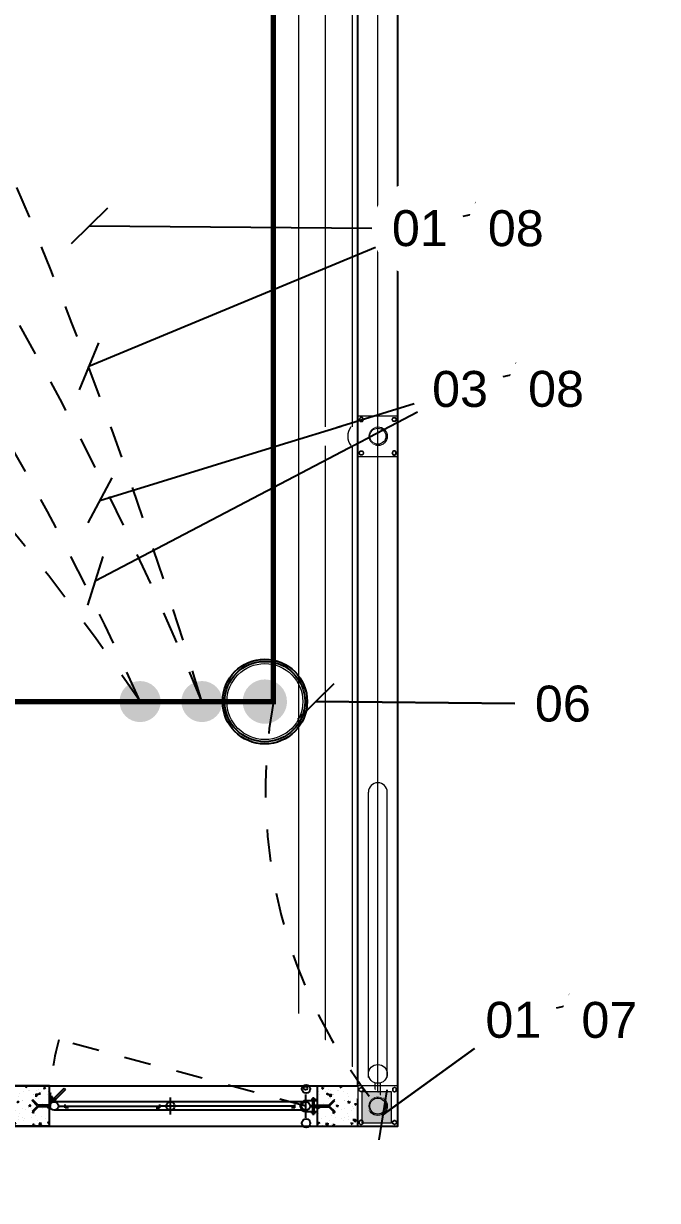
# Model space of a CAD drawing. Header units: inches. Extents: x -7660 to 802, y -193 to 3.
# Drawn here: x 666.104 to 668.468, y -96.595 to -92.202 of the extents above; entities that cross this region are included whole.
import ezdxf
from ezdxf.enums import TextEntityAlignment as Align

# ---------------------------------------------------------------- set-up
doc = ezdxf.new("R2010")
doc.units = ezdxf.units.IN
doc.header["$MEASUREMENT"] = 0
doc.set_wipeout_variables(frame=1)
for name, pattern in [('CACHE', [0.24, 0.12, -0.12]), ('DASHDOT', [1, 0.5, -0.25, 0, -0.25]), ('DASHDOT2', [0.5, 0.25, -0.125, 0, -0.125]), ('HIDDEN', [0.375, 0.25, -0.125])]:
    doc.linetypes.add(name, pattern=pattern)
for name, color, linetype in [('0-A INSTALAR', 10, 'Continuous'), ('AT', 80, 'Continuous'), ('TANZ-COTAS', 8, 'Continuous'), ('TANZ-EXISTENTE', 9, 'Continuous')]:
    doc.layers.add(name, color=color, linetype=linetype)
doc.styles.add('Arial', font='arial.ttf')
doc.styles.add('Arial_TXT', font='arial.ttf')
doc.styles.add('cerca', font='romans.shx', dxfattribs={"height": 1})
doc.linetypes.add('CERCA3', pattern='A,0.5,0.05,["X",cerca,S=0.1,R=0,X=-0.1,Y=-0.05],0.1', length=0.65)
doc.dimstyles.new('CLEMAR - 1-100', dxfattribs={"dimtxt": 15, "dimasz": 15, "dimexe": 7.5, "dimexo": 15, "dimgap": 7.5, "dimtad": 1, "dimdec": 0, "dimtxsty": 'Arial', "dimblk": 'OBLIQUE', "dimcen": 0, "dimdle": 7.5, "dimclrd": 8, "dimclre": 8, "dimclrt": 1, "dimadec": 0, "dimazin": 0, "dimtfac": 1, "dimtdec": 0, "dimtmove": 2, "dimatfit": 3, "dimldrblk": 'OBLIQUE', "dimfxl": 1, "dimtfill": 1, "dimtfillclr": 256, "dimarcsym": 0})

# ---------------------------------------------------------------- blocks, each defined once
blk = doc.blocks.new('rgrg0r5gw51gw1egw1eg')
for p, q in [((3385.5664, -235.9365), (3385.5664, -236.0822)), ((3385.7121, -235.9365), (3385.5664, -235.9365)), ((3385.5687, -235.9595), (3385.5687, -235.9595)), ((3385.5793, -235.9564), (3385.5729, -235.9539)), ((3385.5747, -235.9595), (3385.5729, -235.9539)), ((3385.5794, -235.9564), (3385.5748, -235.9595)), ((3385.5759, -235.962), (3385.5769, -235.9532)), ((3385.5841, -235.9607), (3385.5769, -235.9531)), ((3385.5852, -235.949), (3385.5862, -235.9432)), ((3385.5909, -235.9479), (3385.5853, -235.9484)), ((3385.5907, -235.9479), (3385.5862, -235.9426)), ((3385.6124, -235.9372), (3385.6124, -235.9372)), ((3385.6181, -235.9574), (3385.6181, -235.9574)), ((3385.6515, -235.9432), (3385.6526, -235.9374)), ((3385.6572, -235.9421), (3385.6517, -235.9426)), ((3385.657, -235.9421), (3385.6526, -235.9368)), ((3385.66, -235.9437), (3385.66, -235.9437)), ((3385.6674, -235.9553), (3385.6674, -235.9553)), ((3385.6828, -235.9456), (3385.6745, -235.9469)), ((3385.6746, -235.9467), (3385.6756, -235.9379)), ((3385.6829, -235.9453), (3385.6756, -235.9378)), ((3385.6927, -235.9401), (3385.6927, -235.9401)), ((3385.7121, -235.9489), (3385.7058, -235.9465)), ((3385.7077, -235.9521), (3385.7058, -235.9465)), ((3385.7072, -235.9439), (3385.7072, -235.9439)), ((3385.7121, -235.9491), (3385.7077, -235.9521)), ((3385.708, -235.9507), (3385.708, -235.9507)), ((3385.7121, -235.9365), (3385.7121, -236.0822)), ((3385.5668, -235.9621), (3385.5668, -235.9621)), ((3385.568, -235.9929), (3385.568, -235.9929)), ((3385.584, -235.9609), (3385.5758, -235.9622)), ((3385.5809, -236.0009), (3385.5809, -236.0009)), ((3385.5897, -235.9931), (3385.5897, -235.9931)), ((3385.5986, -235.9698), (3385.5986, -235.9698)), ((3385.6004, -235.9612), (3385.6004, -235.9612)), ((3385.6031, -235.9806), (3385.6031, -235.9806)), ((3385.6136, -235.968), (3385.6136, -235.968)), ((3385.6147, -235.9988), (3385.6147, -235.9988)), ((3385.6236, -235.9643), (3385.6236, -235.9643)), ((3385.6248, -235.9977), (3385.6248, -235.9977)), ((3385.6479, -235.9677), (3385.6479, -235.9677)), ((3385.6479, -236.0008), (3385.6479, -236.0008)), ((3385.6496, -235.9894), (3385.6519, -235.9871)), ((3385.6695, -236.0094), (3385.6496, -235.9894)), ((3385.6571, -235.9862), (3385.6506, -235.9837)), ((3385.6525, -235.9893), (3385.6506, -235.9837)), ((3385.6709, -236.0061), (3385.6519, -235.9871)), ((3385.6571, -235.9862), (3385.6525, -235.9893)), ((3385.657, -235.9899), (3385.657, -235.9899)), ((3385.6611, -235.9745), (3385.6611, -235.9745)), ((3385.682, -235.972), (3385.682, -235.972)), ((3385.6859, -236.0023), (3385.6859, -236.0023)), ((3385.6973, -235.9657), (3385.6973, -235.9657)), ((3385.7051, -236.007), (3385.7061, -236.0012)), ((3385.7106, -236.0059), (3385.7061, -236.0005)), ((3385.7091, -235.9815), (3385.7091, -235.9815)), ((3385.711, -235.9991), (3385.711, -235.9991)), ((3385.5691, -236.0237), (3385.5691, -236.0237)), ((3385.5723, -236.0186), (3385.5734, -236.0128)), ((3385.578, -236.0175), (3385.5725, -236.018)), ((3385.5778, -236.0175), (3385.5734, -236.0122)), ((3385.5871, -236.0065), (3385.5871, -236.0065)), ((3385.6018, -236.0234), (3385.5954, -236.021)), ((3385.5973, -236.0266), (3385.5954, -236.021)), ((3385.6019, -236.0235), (3385.5973, -236.0266)), ((3385.5995, -236.0426), (3385.5995, -236.0426)), ((3385.6141, -236.0296), (3385.6141, -236.0296)), ((3385.6158, -236.0296), (3385.6158, -236.0296)), ((3385.6349, -236.0102), (3385.6349, -236.0102)), ((3385.6365, -236.0044), (3385.6365, -236.0044)), ((3385.6387, -236.0128), (3385.6398, -236.007)), ((3385.6444, -236.0117), (3385.6389, -236.0122)), ((3385.6442, -236.0117), (3385.6397, -236.0064)), ((3385.6491, -236.0342), (3385.6491, -236.0342)), ((3385.6695, -236.0094), (3385.6496, -236.0293)), ((3385.6496, -236.0293), (3385.6519, -236.0317)), ((3385.6709, -236.0127), (3385.6519, -236.0317)), ((3385.6622, -236.0053), (3385.6622, -236.0053)), ((3385.6623, -236.0521), (3385.6634, -236.0433)), ((3385.6633, -236.0361), (3385.6633, -236.0361)), ((3385.6706, -236.0508), (3385.6634, -236.0433)), ((3385.7121, -236.0061), (3385.6709, -236.0061)), ((3385.7121, -236.0127), (3385.6709, -236.0127)), ((3385.6723, -236.0373), (3385.6723, -236.0373)), ((3385.6888, -236.0194), (3385.6888, -236.0194)), ((3385.7108, -236.0059), (3385.7052, -236.0064)), ((3385.7064, -236.0085), (3385.7064, -236.0085)), ((3385.7103, -236.0123), (3385.7103, -236.0123)), ((3385.7114, -236.0431), (3385.7114, -236.0431)), ((3385.5718, -236.0661), (3385.5664, -236.0605)), ((3385.5718, -236.0663), (3385.5664, -236.0672)), ((3385.7121, -236.0822), (3385.5664, -236.0822)), ((3385.5702, -236.0545), (3385.5702, -236.0545)), ((3385.58, -236.0584), (3385.58, -236.0584)), ((3385.5856, -236.0662), (3385.5856, -236.0662)), ((3385.6051, -236.0538), (3385.6051, -236.0538)), ((3385.6169, -236.0604), (3385.6169, -236.0604)), ((3385.6259, -236.0822), (3385.6269, -236.0766)), ((3385.6316, -236.0813), (3385.626, -236.0818)), ((3385.6314, -236.0813), (3385.6269, -236.0759)), ((3385.635, -236.0641), (3385.635, -236.0641)), ((3385.6384, -236.0661), (3385.6384, -236.0661)), ((3385.6535, -236.0518), (3385.6535, -236.0518)), ((3385.6545, -236.0517), (3385.6545, -236.0517)), ((3385.6705, -236.051), (3385.6623, -236.0523)), ((3385.6645, -236.0669), (3385.6645, -236.0669)), ((3385.6796, -236.0533), (3385.6731, -236.0508)), ((3385.675, -236.0564), (3385.6731, -236.0508)), ((3385.6735, -236.0707), (3385.6735, -236.0707)), ((3385.6796, -236.0533), (3385.675, -236.0564)), ((3385.6844, -236.062), (3385.6844, -236.062)), ((3385.6922, -236.0766), (3385.6933, -236.0708)), ((3385.6979, -236.0755), (3385.6924, -236.076)), ((3385.6977, -236.0755), (3385.6933, -236.0701)), ((3385.6966, -236.0737), (3385.6966, -236.0737)), ((3385.7039, -236.0496), (3385.7039, -236.0496)), ((3385.7074, -236.0611), (3385.7074, -236.0611))]:
    blk.add_line(p, q)
blk = doc.blocks.new('gdhhgh')
for p, q in [((0.6931, 1.0972), (0.6278, 1.1118)), ((0.6324, 1.1045), (0.6351, 1.1165)), ((0.6324, 1.1045), (0.6384, 1.1031)), ((0.6335, 1.0813), (0.643, 1.1237)), ((0.6351, 1.1165), (0.6411, 1.1151)), ((0.68, 1.098), (0.6393, 1.1071)), ((0.6809, 1.102), (0.6402, 1.1111)), ((0.6551, 1.0925), (0.6612, 1.1197)), ((0.6555, 1.1126), (0.6677, 1.1099)), ((0.6595, 1.0915), (0.6656, 1.1187)), ((0.6704, 1.1221), (0.6677, 1.1099)), ((0.6742, 1.0722), (0.6837, 1.1146)), ((0.6878, 1.1047), (0.6818, 1.106)), ((0.6851, 1.0927), (0.6878, 1.1047)), ((0.6355, 1.0669), (0.4332, 0.1644)), ((0.6662, 1.06), (0.464, 0.1575)), ((0.6963, 1.0673), (0.6114, 1.0863)), ((0.6851, 1.0927), (0.6791, 1.094)), ((0.6449, 1.037), (0.5344, 0.5438)), ((0.651, 1.0356), (0.6388, 1.0384)), ((0.651, 1.0356), (0.6483, 1.0234)), ((0.5744, 0.5766), (0.5123, 0.5906)), ((0.4521, 0.1763), (0.5344, 0.5438)), ((0.5283, 0.5452), (0.5405, 0.5425)), ((0.5378, 0.5303), (0.5405, 0.5425)), ((0.3914, 0.2116), (0.3977, 0.2156)), ((0.4214, 0.1644), (0.3914, 0.2116)), ((0.4253, 0.1719), (0.3977, 0.2156)), ((0.4636, 0.1994), (0.4514, 0.2021)), ((0.4664, 0.2116), (0.4636, 0.1994)), ((0.4142, 0.1616), (0.4132, 0.1571)), ((0.4356, 0.1521), (0.4132, 0.1571)), ((0.4333, 0.1573), (0.4142, 0.1616)), ((0.4204, 0.1602), (0.4231, 0.1724)), ((0.4282, 0.1713), (0.4231, 0.1724)), ((0.4255, 0.1591), (0.4282, 0.1713))]:
    blk.add_line(p, q)
at = {"linetype": 'HIDDEN', "ltscale": 0.25}
blk.add_line((0.6539, 1.0768), (0.2109, 0.2316), dxfattribs=at)
for centre, radius in [((0.5918, 1.0914), 0.0158), ((0.5885, 1.0903), 0.00666), ((0.6539, 1.0768), 0.0158), ((0.7162, 1.0635), 0.0158), ((0.5433, 0.5836), 0.0158), ((0.4486, 0.161), 0.0158), ((0.4245, 0.1664), 0.00369)]:
    blk.add_circle(centre, radius)
blk.add_arc((0.6539, 1.0768), 0.0209, 167.3687, 347.3687)
blk.add_arc((0.6533, 1.0741), 0.9516, 242.297, 257.3687, dxfattribs=at)
at = {"yscale": 1.029517181521879, "zscale": 1.029517181521879, "rotation": 257.3686915360678}
for p, xscale in [((999.9879, 3349.2732), 1.029517181521879), ((-524.6896, -3454.2768), -1.02951718152188)]:
    blk.add_blockref('rgrg0r5gw51gw1egw1eg', p, dxfattribs=dict(at, xscale=xscale))
blk = doc.blocks.new('*U648')
at = {"lineweight": 5}
for p, q in [((5535.91, 2516.4599), (5535.909, 2516.4599)), ((5535.91, 2516.4535), (5535.909, 2516.4535)), ((5535.9105, 2516.4608), (5535.91, 2516.4617)), ((5535.9105, 2516.4526), (5535.91, 2516.4517)), ((5535.9161, 2516.464), (5535.9156, 2516.4649)), ((5535.9161, 2516.4494), (5535.9156, 2516.4485)), ((5535.9171, 2516.464), (5535.9176, 2516.4649)), ((5535.9171, 2516.4494), (5535.9176, 2516.4485)), ((5535.9227, 2516.4608), (5535.9232, 2516.4617)), ((5535.9227, 2516.4526), (5535.9232, 2516.4517)), ((5535.9232, 2516.4599), (5535.9242, 2516.4599)), ((5535.9232, 2516.4535), (5535.9242, 2516.4535)), ((5536.0347, 2516.4599), (5536.0337, 2516.4599)), ((5536.0347, 2516.4535), (5536.0337, 2516.4535)), ((5536.0352, 2516.4608), (5536.0347, 2516.4617)), ((5536.0352, 2516.4526), (5536.0347, 2516.4517)), ((5536.0409, 2516.464), (5536.0404, 2516.4649)), ((5536.0409, 2516.4494), (5536.0404, 2516.4485)), ((5536.0419, 2516.464), (5536.0424, 2516.4649)), ((5536.0419, 2516.4494), (5536.0424, 2516.4485)), ((5536.0475, 2516.4608), (5536.048, 2516.4617)), ((5536.0475, 2516.4526), (5536.048, 2516.4517)), ((5536.048, 2516.4599), (5536.049, 2516.4599)), ((5536.048, 2516.4535), (5536.049, 2516.4535)), ((5535.969, 2516.3619), (5535.969, 2516.309)), ((5535.989, 2516.3619), (5535.989, 2516.309)), ((5535.91, 2516.3375), (5535.909, 2516.3375)), ((5535.91, 2516.331), (5535.909, 2516.331)), ((5535.9105, 2516.3384), (5535.91, 2516.3392)), ((5535.9105, 2516.3302), (5535.91, 2516.3293)), ((5535.9161, 2516.3416), (5535.9156, 2516.3425)), ((5535.9161, 2516.3269), (5535.9156, 2516.3261)), ((5535.9171, 2516.3416), (5535.9176, 2516.3425)), ((5535.9171, 2516.3269), (5535.9176, 2516.3261)), ((5535.9227, 2516.3384), (5535.9232, 2516.3392)), ((5535.9227, 2516.3302), (5535.9232, 2516.3293)), ((5535.9232, 2516.3375), (5535.9242, 2516.3375)), ((5535.9232, 2516.331), (5535.9242, 2516.331)), ((5535.979, 2516.3605), (5535.979, 2516.3105)), ((5536.014, 2516.2889), (5536.014, 2515.2239)), ((5535.9104, 2513.9584), (5535.9095, 2513.9589)), ((5535.9104, 2513.9574), (5535.9095, 2513.9569)), ((5535.9137, 2513.964), (5535.9128, 2513.9645)), ((5535.9137, 2513.9518), (5535.9128, 2513.9513)), ((5535.9145, 2513.9645), (5535.9145, 2513.9655)), ((5535.9145, 2513.9513), (5535.9145, 2513.9503)), ((5535.921, 2513.9645), (5535.921, 2513.9655)), ((5535.921, 2513.9513), (5535.921, 2513.9503)), ((5535.9219, 2513.964), (5535.9227, 2513.9645)), ((5535.9219, 2513.9518), (5535.9227, 2513.9513)), ((5535.9251, 2513.9584), (5535.926, 2513.9589)), ((5535.9251, 2513.9574), (5535.926, 2513.9569)), ((5536.0328, 2513.9584), (5536.032, 2513.9589)), ((5536.0328, 2513.9574), (5536.032, 2513.9569)), ((5536.0361, 2513.964), (5536.0352, 2513.9645)), ((5536.0369, 2513.9645), (5536.0369, 2513.9655)), ((5536.0434, 2513.9645), (5536.0434, 2513.9655)), ((5536.0443, 2513.964), (5536.0452, 2513.9645)), ((5536.0475, 2513.9584), (5536.0484, 2513.9589)), ((5536.0475, 2513.9574), (5536.0484, 2513.9569)), ((5535.9104, 2513.8336), (5535.9095, 2513.8341)), ((5535.9104, 2513.8326), (5535.9095, 2513.8321)), ((5535.9137, 2513.8392), (5535.9128, 2513.8397)), ((5535.9137, 2513.827), (5535.9128, 2513.8265)), ((5535.9145, 2513.8397), (5535.9145, 2513.8407)), ((5535.9145, 2513.8265), (5535.9145, 2513.8255)), ((5535.921, 2513.8397), (5535.921, 2513.8407)), ((5535.921, 2513.8265), (5535.921, 2513.8255)), ((5535.9219, 2513.8392), (5535.9227, 2513.8397)), ((5535.9219, 2513.827), (5535.9227, 2513.8265)), ((5535.9251, 2513.8336), (5535.926, 2513.8341)), ((5535.9251, 2513.8326), (5535.926, 2513.8321)), ((5536.0328, 2513.8336), (5536.032, 2513.8341)), ((5536.0328, 2513.8326), (5536.032, 2513.8321)), ((5536.0361, 2513.827), (5536.0352, 2513.8265)), ((5536.0369, 2513.8265), (5536.0369, 2513.8255)), ((5536.0434, 2513.8265), (5536.0434, 2513.8255)), ((5536.0443, 2513.827), (5536.0452, 2513.8265)), ((5536.0475, 2513.8336), (5536.0484, 2513.8341)), ((5536.0475, 2513.8326), (5536.0484, 2513.8321))]:
    blk.add_line(p, q, dxfattribs=at)
at = {"linetype": 'CERCA3', "lineweight": 5, "ltscale": 0.3}
blk.add_line((5535.979, 2516.3655), (5535.979, 2504.995), dxfattribs=at)
at = {"lineweight": 5}
for points in [[(5535.9242, 2516.4599), (5535.9242, 2516.4535, -0.267949), (5535.9232, 2516.4517), (5535.9176, 2516.4485, -0.267949), (5535.9156, 2516.4485), (5535.91, 2516.4517, -0.267949), (5535.909, 2516.4535), (5535.909, 2516.4599, -0.267949), (5535.91, 2516.4617), (5535.9156, 2516.4649, -0.267949), (5535.9176, 2516.4649), (5535.9232, 2516.4617, -0.267949)], [(5535.9232, 2516.4599), (5535.9232, 2516.4535, -0.267949), (5535.9227, 2516.4526), (5535.9171, 2516.4494, -0.267949), (5535.9161, 2516.4494), (5535.9105, 2516.4526, -0.267949), (5535.91, 2516.4535), (5535.91, 2516.4599, -0.267949), (5535.9105, 2516.4608), (5535.9161, 2516.464, -0.267949), (5535.9171, 2516.464), (5535.9227, 2516.4608, -0.267949)], [(5536.0337, 2516.4599), (5536.0337, 2516.4535, 0.267949), (5536.0347, 2516.4517), (5536.0404, 2516.4485, 0.267949), (5536.0424, 2516.4485), (5536.048, 2516.4517, 0.267949), (5536.049, 2516.4535), (5536.049, 2516.4599, 0.267949), (5536.048, 2516.4617), (5536.0424, 2516.4649, 0.267949), (5536.0404, 2516.4649), (5536.0347, 2516.4617, 0.267949)], [(5536.0347, 2516.4599), (5536.0347, 2516.4535, 0.267949), (5536.0352, 2516.4526), (5536.0409, 2516.4494, 0.267949), (5536.0419, 2516.4494), (5536.0475, 2516.4526, 0.267949), (5536.048, 2516.4535), (5536.048, 2516.4599, 0.267949), (5536.0475, 2516.4608), (5536.0419, 2516.464, 0.267949), (5536.0409, 2516.464), (5536.0352, 2516.4608, 0.267949)], [(5535.9242, 2516.331), (5535.9242, 2516.3375, 0.267949), (5535.9232, 2516.3392), (5535.9176, 2516.3425, 0.267949), (5535.9156, 2516.3425), (5535.91, 2516.3392, 0.267949), (5535.909, 2516.3375), (5535.909, 2516.331, 0.267949), (5535.91, 2516.3293), (5535.9156, 2516.3261, 0.267949), (5535.9176, 2516.3261), (5535.9232, 2516.3293, 0.267949)], [(5535.9232, 2516.331), (5535.9232, 2516.3375, 0.267949), (5535.9227, 2516.3384), (5535.9171, 2516.3416, 0.267949), (5535.9161, 2516.3416), (5535.9105, 2516.3384, 0.267949), (5535.91, 2516.3375), (5535.91, 2516.331, 0.267949), (5535.9105, 2516.3302), (5535.9161, 2516.3269, 0.267949), (5535.9171, 2516.3269), (5535.9227, 2516.3302, 0.267949)], [(5535.9145, 2513.9503), (5535.921, 2513.9503, 0.267949), (5535.9227, 2513.9513), (5535.926, 2513.9569, 0.267949), (5535.926, 2513.9589), (5535.9227, 2513.9645, 0.267949), (5535.921, 2513.9655), (5535.9145, 2513.9655, 0.267949), (5535.9128, 2513.9645), (5535.9095, 2513.9589, 0.267949), (5535.9095, 2513.9569), (5535.9128, 2513.9513, 0.267949)], [(5535.9145, 2513.9513), (5535.921, 2513.9513, 0.267949), (5535.9219, 2513.9518), (5535.9251, 2513.9574, 0.267949), (5535.9251, 2513.9584), (5535.9219, 2513.964, 0.267949), (5535.921, 2513.9645), (5535.9145, 2513.9645, 0.267949), (5535.9137, 2513.964), (5535.9104, 2513.9584, 0.267949), (5535.9104, 2513.9574), (5535.9137, 2513.9518, 0.267949)], [(5535.9145, 2513.8407), (5535.921, 2513.8407, -0.267949), (5535.9227, 2513.8397), (5535.926, 2513.8341, -0.267949), (5535.926, 2513.8321), (5535.9227, 2513.8265, -0.267949), (5535.921, 2513.8255), (5535.9145, 2513.8255, -0.267949), (5535.9128, 2513.8265), (5535.9095, 2513.8321, -0.267949), (5535.9095, 2513.8341), (5535.9128, 2513.8397, -0.267949)], [(5535.9145, 2513.8397), (5535.921, 2513.8397, -0.267949), (5535.9219, 2513.8392), (5535.9251, 2513.8336, -0.267949), (5535.9251, 2513.8326), (5535.9219, 2513.827, -0.267949), (5535.921, 2513.8265), (5535.9145, 2513.8265, -0.267949), (5535.9137, 2513.827), (5535.9104, 2513.8326, -0.267949), (5535.9104, 2513.8336), (5535.9137, 2513.8392, -0.267949)]]:
    blk.add_lwpolyline(points, format="xyb", close=True, dxfattribs=at)
at = {"linetype": 'CERCA3', "lineweight": 5, "ltscale": 0.3}
for points in [[(5536.0752, 2505.0912), (5536.0752, 2516.2497)], [(5536.1752, 2505.1913), (5536.1752, 2516.1497)]]:
    blk.add_lwpolyline(points, dxfattribs=at)
at = {"lineweight": 5}
for centre in [(5535.979, 2516.3955), (5535.979, 2516.2755), (5535.979, 2516.2755), (5535.979, 2513.8955)]:
    blk.add_circle(centre, 0.035, dxfattribs=at)
blk.add_arc((5535.979, 2515.2239), 0.035, 180, 0, dxfattribs=at)
for points in [[(5535.9542, 2516.3707), (5536.2834, 2516.0414), (5536.2948, 2516.0338), (5536.3025, 2516.0316), (5536.3095, 2516.0311), (5536.3138, 2516.0316), (5536.3199, 2516.0331), (5536.323, 2516.0344), (5536.328, 2516.0372), (5536.3329, 2516.0414), (5536.3351, 2516.0438), (5536.3372, 2516.0465), (5536.3393, 2516.0501), (5536.3409, 2516.0536), (5536.3421, 2516.0576), (5536.343, 2516.0627), (5536.3431, 2516.0686), (5536.3422, 2516.0743), (5536.3411, 2516.0781), (5536.339, 2516.0827), (5536.3364, 2516.0868), (5536.3329, 2516.0909), (5536.0037, 2516.4202), (5536.0067, 2516.4168), (5536.0099, 2516.4119), (5536.0116, 2516.408), (5536.013, 2516.4036), (5536.0138, 2516.3988), (5536.014, 2516.3949), (5536.0137, 2516.3909), (5536.0128, 2516.3866), (5536.0119, 2516.3836), (5536.0093, 2516.3781), (5536.0064, 2516.3738), (5536.0037, 2516.3707), (5536.0011, 2516.3683), (5535.9976, 2516.3658), (5535.994, 2516.3639), (5535.9898, 2516.3622), (5535.9856, 2516.3611), (5535.9796, 2516.3605), (5535.975, 2516.3607), (5535.9671, 2516.3625), (5535.9636, 2516.364), (5535.958, 2516.3675)], [(5535.979, 2513.8605), (5536.3096, 2513.8604), (5536.323, 2513.8631), (5536.33, 2513.8669), (5536.3353, 2513.8716), (5536.338, 2513.875), (5536.3412, 2513.8803), (5536.3425, 2513.8834), (5536.344, 2513.8889), (5536.3446, 2513.8954), (5536.3444, 2513.8986), (5536.344, 2513.902), (5536.3429, 2513.9061), (5536.3416, 2513.9096), (5536.3396, 2513.9134), (5536.3367, 2513.9176), (5536.3325, 2513.9218), (5536.3279, 2513.9252), (5536.3244, 2513.9271), (5536.3196, 2513.9289), (5536.3149, 2513.93), (5536.3096, 2513.9304), (5535.979, 2513.9305), (5535.9835, 2513.9302), (5535.9893, 2513.9289), (5535.9932, 2513.9275), (5535.9973, 2513.9253), (5536.0012, 2513.9225), (5536.0041, 2513.9199), (5536.0067, 2513.9168), (5536.0092, 2513.9131), (5536.0107, 2513.9103), (5536.0127, 2513.9047), (5536.0137, 2513.8995), (5536.014, 2513.8955), (5536.0138, 2513.8919), (5536.0131, 2513.8877), (5536.0119, 2513.8837), (5536.0102, 2513.8796), (5536.008, 2513.8759), (5536.0041, 2513.8712), (5536.0008, 2513.8681), (5535.9939, 2513.8638), (5535.9904, 2513.8624), (5535.984, 2513.8608)]]:
    blk.add_wipeout(points, dxfattribs=at)
for p, q in [((5536.0347, 2516.3375), (5536.0337, 2516.3375)), ((5536.0347, 2516.331), (5536.0337, 2516.331)), ((5536.0352, 2516.3384), (5536.0347, 2516.3392)), ((5536.0352, 2516.3302), (5536.0347, 2516.3293)), ((5536.0409, 2516.3416), (5536.0404, 2516.3425)), ((5536.0409, 2516.3269), (5536.0404, 2516.3261)), ((5536.0419, 2516.3416), (5536.0424, 2516.3425)), ((5536.0419, 2516.3269), (5536.0424, 2516.3261)), ((5536.0475, 2516.3384), (5536.048, 2516.3392)), ((5536.0475, 2516.3302), (5536.048, 2516.3293)), ((5536.048, 2516.3375), (5536.049, 2516.3375)), ((5536.048, 2516.331), (5536.049, 2516.331)), ((5535.944, 2516.2889), (5535.944, 2515.2239)), ((5536.0361, 2513.9518), (5536.0352, 2513.9513)), ((5536.0369, 2513.9513), (5536.0369, 2513.9503)), ((5536.0434, 2513.9513), (5536.0434, 2513.9503)), ((5536.0443, 2513.9518), (5536.0452, 2513.9513)), ((5536.0361, 2513.8392), (5536.0352, 2513.8397)), ((5536.0369, 2513.8397), (5536.0369, 2513.8407)), ((5536.0434, 2513.8397), (5536.0434, 2513.8407)), ((5536.0443, 2513.8392), (5536.0452, 2513.8397))]:
    blk.add_line(p, q, dxfattribs=at)
blk.add_lwpolyline([(5536.054, 2516.3205), (5536.054, 2516.4705), (5535.904, 2516.4705), (5535.904, 2516.3205)], close=True, dxfattribs=at)
for points in [[(5536.0337, 2516.331), (5536.0337, 2516.3375, -0.267949), (5536.0347, 2516.3392), (5536.0404, 2516.3425, -0.267949), (5536.0424, 2516.3425), (5536.048, 2516.3392, -0.267949), (5536.049, 2516.3375), (5536.049, 2516.331, -0.267949), (5536.048, 2516.3293), (5536.0424, 2516.3261, -0.267949), (5536.0404, 2516.3261), (5536.0347, 2516.3293, -0.267949)], [(5536.0347, 2516.331), (5536.0347, 2516.3375, -0.267949), (5536.0352, 2516.3384), (5536.0409, 2516.3416, -0.267949), (5536.0419, 2516.3416), (5536.0475, 2516.3384, -0.267949), (5536.048, 2516.3375), (5536.048, 2516.331, -0.267949), (5536.0475, 2516.3302), (5536.0419, 2516.3269, -0.267949), (5536.0409, 2516.3269), (5536.0352, 2516.3302, -0.267949)], [(5536.0434, 2513.9503), (5536.0369, 2513.9503, -0.267949), (5536.0352, 2513.9513), (5536.032, 2513.9569, -0.267949), (5536.032, 2513.9589), (5536.0352, 2513.9645, -0.267949), (5536.0369, 2513.9655), (5536.0434, 2513.9655, -0.267949), (5536.0452, 2513.9645), (5536.0484, 2513.9589, -0.267949), (5536.0484, 2513.9569), (5536.0452, 2513.9513, -0.267949)], [(5536.0434, 2513.9513), (5536.0369, 2513.9513, -0.267949), (5536.0361, 2513.9518), (5536.0328, 2513.9574, -0.267949), (5536.0328, 2513.9584), (5536.0361, 2513.964, -0.267949), (5536.0369, 2513.9645), (5536.0434, 2513.9645, -0.267949), (5536.0443, 2513.964), (5536.0475, 2513.9584, -0.267949), (5536.0475, 2513.9574), (5536.0443, 2513.9518, -0.267949)], [(5536.0434, 2513.8407), (5536.0369, 2513.8407, 0.267949), (5536.0352, 2513.8397), (5536.032, 2513.8341, 0.267949), (5536.032, 2513.8321), (5536.0352, 2513.8265, 0.267949), (5536.0369, 2513.8255), (5536.0434, 2513.8255, 0.267949), (5536.0452, 2513.8265), (5536.0484, 2513.8321, 0.267949), (5536.0484, 2513.8341), (5536.0452, 2513.8397, 0.267949)], [(5536.0434, 2513.8397), (5536.0369, 2513.8397, 0.267949), (5536.0361, 2513.8392), (5536.0328, 2513.8336, 0.267949), (5536.0328, 2513.8326), (5536.0361, 2513.827, 0.267949), (5536.0369, 2513.8265), (5536.0434, 2513.8265, 0.267949), (5536.0443, 2513.827), (5536.0475, 2513.8326, 0.267949), (5536.0475, 2513.8336), (5536.0443, 2513.8392, 0.267949)]]:
    blk.add_lwpolyline(points, format="xyb", close=True, dxfattribs=at)
at = {"linetype": 'CERCA3', "lineweight": 5, "ltscale": 0.3}
blk.add_lwpolyline([(5536.2752, 2505.2913), (5536.2752, 2516.0497)], dxfattribs=at)
at = {"lineweight": 5}
blk.add_lwpolyline([(5536.054, 2513.9305), (5536.054, 2513.9705), (5535.904, 2513.9705), (5535.904, 2513.8205), (5536.054, 2513.8205), (5536.054, 2513.8605)], dxfattribs=at)
for centre in [(5535.979, 2516.3955), (5535.979, 2513.8955)]:
    blk.add_circle(centre, 0.03, dxfattribs=at)
blk.add_arc((5536.0322, 2513.8955), 0.0591, 323.7057, 36.2943, dxfattribs=at)
blk = doc.blocks.new('dasdasdasczxcz')
at = {"rotation": 282.631308463953}
blk.add_blockref('gdhhgh', (215.6526, -115.0078), dxfattribs=at)
at = {"rotation": 180}
blk.add_blockref('*U648', (5753.0937, 2400.9851), dxfattribs=at)
blk.add_line((217.1898, -115.4854), (217.1898, -100.4854))
for points in [[(217.1898, -103.8854), (208.4898, -103.8854), (208.4898, -115.4854), (217.1898, -115.4854)], [(217.0398, -104.0354), (208.6398, -104.0354), (208.6398, -115.3354), (217.0398, -115.3354)]]:
    blk.add_lwpolyline(points, close=True)
blk = doc.blocks.new('dfgw354gh')
at = {"linetype": 'Continuous', "lineweight": 9}
h = blk.add_hatch(color=256, dxfattribs=at)
edge = h.paths.add_edge_path()
edge.add_ellipse((-2.76, 4.15), major_axis=(-5.84, 5.85), ratio=1, start_angle=-135, end_angle=45, ccw=False)
edge.add_ellipse((-2.76, 4.15), major_axis=(-5.84, 5.85), ratio=1, start_angle=45, end_angle=225, ccw=False)
blk.add_circle((-2.76, 4.15), 14.17, dxfattribs=at)
blk = doc.blocks.new('BH')
for radius in [158, 150]:
    blk.add_circle((843801.2, 225442.4), radius)
at = {"linetype": 'DASHDOT', "ltscale": 50, "xscale": 10, "yscale": 10, "zscale": 10, "rotation": 90}
blk.add_blockref('dfgw354gh', (843842.7, 225470), dxfattribs=at)
blk = doc.blocks.new('*U617')
at = {"layer": 'TANZ-COTAS', "color": 3, "style": 'Arial_TXT'}
blk.add_attdef('XX', text='', height=15, dxfattribs=at).set_placement((0, 0), align=Align.MIDDLE_CENTER)
for points, override in [([(138, 57.44), (18.46, 7.68)], {"dimasz": 15, "dimgap": 7.5, "dimtad": 0, "dimclrd": 256, "dimfxl": 16}), ([(137.76, -1.12), (20, -0.16)], {"dimtad": 0, "dimclrd": 256, "dimfxl": 16})]:
    blk.add_leader(points, dimstyle='CLEMAR - 1-100', override=override)
blk.add_wipeout([(20, 0), (19.62, -3.9), (18.48, -7.65), (16.63, -11.11), (14.14, -14.14), (11.11, -16.63), (7.65, -18.48), (3.9, -19.62), (0, -20), (-3.9, -19.62), (-7.65, -18.48), (-11.11, -16.63), (-14.14, -14.14), (-16.63, -11.11), (-18.48, -7.65), (-19.62, -3.9), (-20, 0), (-19.62, 3.9), (-18.48, 7.65), (-16.63, 11.11), (-14.14, 14.14), (-11.11, 16.63), (-7.65, 18.48), (-3.9, 19.62), (0, 20), (3.9, 19.62), (7.65, 18.48), (11.11, 16.63), (14.14, 14.14), (16.63, 11.11), (18.48, 7.65), (19.62, 3.9)])
blk = doc.blocks.new('*U309')
blk.add_lwpolyline([(16.82, -10.82), (11.65, -7.5)])
at = {"layer": 'TANZ-COTAS', "color": 3, "style": 'Arial_TXT'}
blk.add_attdef('XX', text='', height=15, dxfattribs=at).set_placement((0, 0), align=Align.MIDDLE_CENTER)
blk.add_leader([(11.65, -7.5), (16.82, -10.82)], dimstyle='CLEMAR - 1-100', override={"dimasz": 15, "dimgap": 7.5, "dimtad": 0, "dimclrd": 256, "dimfxl": 16})
blk.add_wipeout([(20, 0), (19.62, -3.9), (18.48, -7.65), (16.63, -11.11), (14.14, -14.14), (11.11, -16.63), (7.65, -18.48), (3.9, -19.62), (0, -20), (-3.9, -19.62), (-7.65, -18.48), (-11.11, -16.63), (-14.14, -14.14), (-16.63, -11.11), (-18.48, -7.65), (-19.62, -3.9), (-20, 0), (-19.62, 3.9), (-18.48, 7.65), (-16.63, 11.11), (-14.14, 14.14), (-11.11, 16.63), (-7.65, 18.48), (-3.9, 19.62), (0, 20), (3.9, 19.62), (7.65, 18.48), (11.11, 16.63), (14.14, 14.14), (16.63, 11.11), (18.48, 7.65), (19.62, 3.9)])
blk = doc.blocks.new('*U558')
blk.add_lwpolyline([(16.2, 11.73), (54.45, 39.42)])
at = {"layer": 'TANZ-COTAS', "color": 3, "style": 'Arial_TXT'}
blk.add_attdef('XX', text='', height=15, dxfattribs=at).set_placement((0, 0), align=Align.MIDDLE_CENTER)
blk.add_leader([(54.45, 39.42), (16.2, 11.73)], dimstyle='CLEMAR - 1-100', override={"dimasz": 15, "dimgap": 7.5, "dimtad": 0, "dimclrd": 256, "dimfxl": 16})
blk.add_wipeout([(20, 0), (19.62, -3.9), (18.48, -7.65), (16.63, -11.11), (14.14, -14.14), (11.11, -16.63), (7.65, -18.48), (3.9, -19.62), (0, -20), (-3.9, -19.62), (-7.65, -18.48), (-11.11, -16.63), (-14.14, -14.14), (-16.63, -11.11), (-18.48, -7.65), (-19.62, -3.9), (-20, 0), (-19.62, 3.9), (-18.48, 7.65), (-16.63, 11.11), (-14.14, 14.14), (-11.11, 16.63), (-7.65, 18.48), (-3.9, 19.62), (0, 20), (3.9, 19.62), (7.65, 18.48), (11.11, 16.63), (14.14, 14.14), (16.63, 11.11), (18.48, 7.65), (19.62, 3.9)])
blk = doc.blocks.new('*U481')
blk.add_lwpolyline([(20, -0.2), (102.99, -1.03)])
at = {"layer": 'TANZ-COTAS', "color": 3, "style": 'Arial_TXT'}
blk.add_attdef('XX', text='', height=15, dxfattribs=at).set_placement((0, 0), align=Align.MIDDLE_CENTER)
blk.add_leader([(102.99, -1.03), (20, -0.2)], dimstyle='CLEMAR - 1-100', override={"dimasz": 15, "dimgap": 7.5, "dimtad": 0, "dimclrd": 256, "dimfxl": 16})
blk.add_wipeout([(20, 0), (19.62, -3.9), (18.48, -7.65), (16.63, -11.11), (14.14, -14.14), (11.11, -16.63), (7.65, -18.48), (3.9, -19.62), (0, -20), (-3.9, -19.62), (-7.65, -18.48), (-11.11, -16.63), (-14.14, -14.14), (-16.63, -11.11), (-18.48, -7.65), (-19.62, -3.9), (-20, 0), (-19.62, 3.9), (-18.48, 7.65), (-16.63, 11.11), (-14.14, 14.14), (-11.11, 16.63), (-7.65, 18.48), (-3.9, 19.62), (0, 20), (3.9, 19.62), (7.65, 18.48), (11.11, 16.63), (14.14, 14.14), (16.63, 11.11), (18.48, 7.65), (19.62, 3.9)])
blk = doc.blocks.new('*U475')
at = {"layer": 'TANZ-COTAS', "color": 3, "style": 'Arial_TXT'}
blk.add_attdef('XX', text='', height=15, dxfattribs=at).set_placement((0, 0), align=Align.MIDDLE_CENTER)
for points, override in [([(152.11, 79.86), (17.71, 9.3)], {"dimtad": 0, "dimclrd": 256, "dimfxl": 16}), ([(150.13, 46.26), (19.11, 5.89)], {"dimasz": 15, "dimgap": 7.5, "dimtad": 0, "dimclrd": 256, "dimfxl": 16})]:
    blk.add_leader(points, dimstyle='CLEMAR - 1-100', override=override)
blk.add_wipeout([(20, 0), (19.62, -3.9), (18.48, -7.65), (16.63, -11.11), (14.14, -14.14), (11.11, -16.63), (7.65, -18.48), (3.9, -19.62), (0, -20), (-3.9, -19.62), (-7.65, -18.48), (-11.11, -16.63), (-14.14, -14.14), (-16.63, -11.11), (-18.48, -7.65), (-19.62, -3.9), (-20, 0), (-19.62, 3.9), (-18.48, 7.65), (-16.63, 11.11), (-14.14, 14.14), (-11.11, 16.63), (-7.65, 18.48), (-3.9, 19.62), (0, 20), (3.9, 19.62), (7.65, 18.48), (11.11, 16.63), (14.14, 14.14), (16.63, 11.11), (18.48, 7.65), (19.62, 3.9)])

msp = doc.modelspace()

# ---------------------------------------------------------------- block references
at = {"layer": '0-A INSTALAR'}
msp.add_blockref('dasdasdasczxcz', (450.31042, 19.1682), dxfattribs=at)

# ---------------------------------------------------------------- next in the draw order: hatches: boundary and pattern name
at = {"layer": 'AT', "lineweight": 5}
h = msp.add_hatch(color=256, dxfattribs=at)
h.dxf.hatch_style = 1
h.paths.add_polyline_path([(666.53836, -94.65586, 1), (666.53836, -94.80916, 1)])
h = msp.add_hatch(color=256, dxfattribs=at)
h.dxf.hatch_style = 1
h.paths.add_polyline_path([(666.76902, -94.65586, 1), (666.76902, -94.80916, 1)])

# ---------------------------------------------------------------- next in the draw order: block references
at = {"layer": 'AT', "color": 3, "xscale": 0.001, "yscale": 0.001, "zscale": 0.001, "rotation": 90.00000000000001}
msp.add_blockref('BH', (892.44608, -938.53373), dxfattribs=at)
at = {"layer": 'TANZ-EXISTENTE'}
ref = msp.add_blockref('*U617', (667.58191, -92.96714), dxfattribs=dict(at, xscale=0.008949346582609473, yscale=0.008949346582609473, zscale=0.008949346582609473, rotation=180))
ref.add_attrib('XX', '01', dxfattribs={"layer": 'TANZ-COTAS', "color": 3, "height": 0.13424, "style": 'Arial_TXT'}).set_placement((667.58191, -92.9654), align=Align.MIDDLE_CENTER)
ref = msp.add_blockref('*U481', (668.11531, -94.74174), dxfattribs=dict(at, xscale=0.008949346582609473, yscale=0.008949346582609473, zscale=0.008949346582609473, rotation=180))
ref.add_attrib('XX', '06', dxfattribs={"layer": 'TANZ-COTAS', "color": 3, "height": 0.13424, "style": 'Arial_TXT'}).set_placement((668.11531, -94.74), align=Align.MIDDLE_CENTER)
ref = msp.add_blockref('*U558', (667.93081, -95.92207), dxfattribs=dict(at, xscale=0.008949346582609473, yscale=0.008949346582609473, zscale=0.008949346582609473, rotation=180))
ref.add_attrib('XX', '01', dxfattribs={"layer": 'TANZ-COTAS', "color": 3, "height": 0.13424, "style": 'Arial_TXT'}).set_placement((667.93081, -95.92033), align=Align.MIDDLE_CENTER)

# ---------------------------------------------------------------- next in the draw order: linework, layer by layer
at = {"layer": 'AT', "linetype": 'DASHDOT2', "const_width": 0.02}
msp.add_lwpolyline([(659.56166, -94.73251), (667.03564, -94.73251), (667.03564, -85.08655), (659.56166, -85.08655)], close=True, dxfattribs=at)
at = {"layer": 'AT', "lineweight": 5, "elevation": 0}
msp.add_lwpolyline([(667.47531, -96.18733), (667.47531, -96.30555), (667.36678, -96.30555), (667.36678, -96.18733)], close=True, dxfattribs=at)
at = {"layer": 'AT', "linetype": 'CACHE'}
for centre, radius, start, end in [((659.29618, -99.63936), 8.74793, 34.11913, 49.305346), ((668.87638, -95.06586), 1.87068, 169.73515, 218.96205)]:
    msp.add_arc(centre, radius, start, end, dxfattribs=at)
at = {"layer": 'AT', "lineweight": 5}
for points in [[(667.47531, -96.30555), (667.47531, -96.18733), (667.36678, -96.30555)], [(667.47531, -96.18733), (667.36678, -96.30555), (667.36678, -96.18733)]]:
    msp.add_solid(points, dxfattribs=at)

# ---------------------------------------------------------------- next in the draw order: block references
at = {"layer": 'TANZ-EXISTENTE'}
ref = msp.add_blockref('*U309', (667.93989, -92.96754), dxfattribs=dict(at, xscale=0.008949346582609475, yscale=0.008949346582609475, zscale=0.008949346582609475, rotation=179.8704824945398))
ref.add_attrib('XX', '08', dxfattribs={"layer": 'TANZ-COTAS', "color": 3, "height": 0.13424, "rotation": 359.87048, "style": 'Arial_TXT'}).set_placement((667.93989, -92.9658), align=Align.MIDDLE_CENTER)
ref = msp.add_blockref('*U309', (668.28879, -95.92247), dxfattribs=dict(at, xscale=0.008949346582609475, yscale=0.008949346582609475, zscale=0.008949346582609475, rotation=179.8704824945398))
ref.add_attrib('XX', '07', dxfattribs={"layer": 'TANZ-COTAS', "color": 3, "height": 0.13424, "rotation": 359.87048, "style": 'Arial_TXT'}).set_placement((668.28879, -95.92073), align=Align.MIDDLE_CENTER)

# ---------------------------------------------------------------- next in the draw order: block references
ref = msp.add_blockref('*U475', (667.73191, -93.56746), dxfattribs=dict(at, xscale=0.008949346582609473, yscale=0.008949346582609473, zscale=0.008949346582609473, rotation=180))
ref.add_attrib('XX', '03', dxfattribs={"layer": 'TANZ-COTAS', "color": 3, "height": 0.13424, "style": 'Arial_TXT'}).set_placement((667.73191, -93.56563), align=Align.MIDDLE_CENTER)

# ---------------------------------------------------------------- next in the draw order: linework, layer by layer
at = {"layer": 'AT', "linetype": 'CACHE'}
for centre, radius, start, end in [((648.58042, -100.18657), 18.98874, 16.691965, 26.995416), ((654.88841, -99.61401), 12.84437, 22.336769, 34.866575), ((657.05315, -98.91748), 10.3674, 23.807554, 37.755734)]:
    msp.add_arc(centre, radius, start, end, dxfattribs=at)

# ---------------------------------------------------------------- next in the draw order: block references
at = {"layer": 'TANZ-EXISTENTE'}
ref = msp.add_blockref('*U309', (668.08997, -93.56706), dxfattribs=dict(at, xscale=0.008949346582609475, yscale=0.008949346582609475, zscale=0.008949346582609475, rotation=179.8704824945397))
ref.add_attrib('XX', '08', dxfattribs={"layer": 'TANZ-COTAS', "color": 3, "height": 0.13424, "rotation": 359.87048, "style": 'Arial_TXT'}).set_placement((668.08997, -93.56532), align=Align.MIDDLE_CENTER)

doc.saveas('drawing.dxf')
